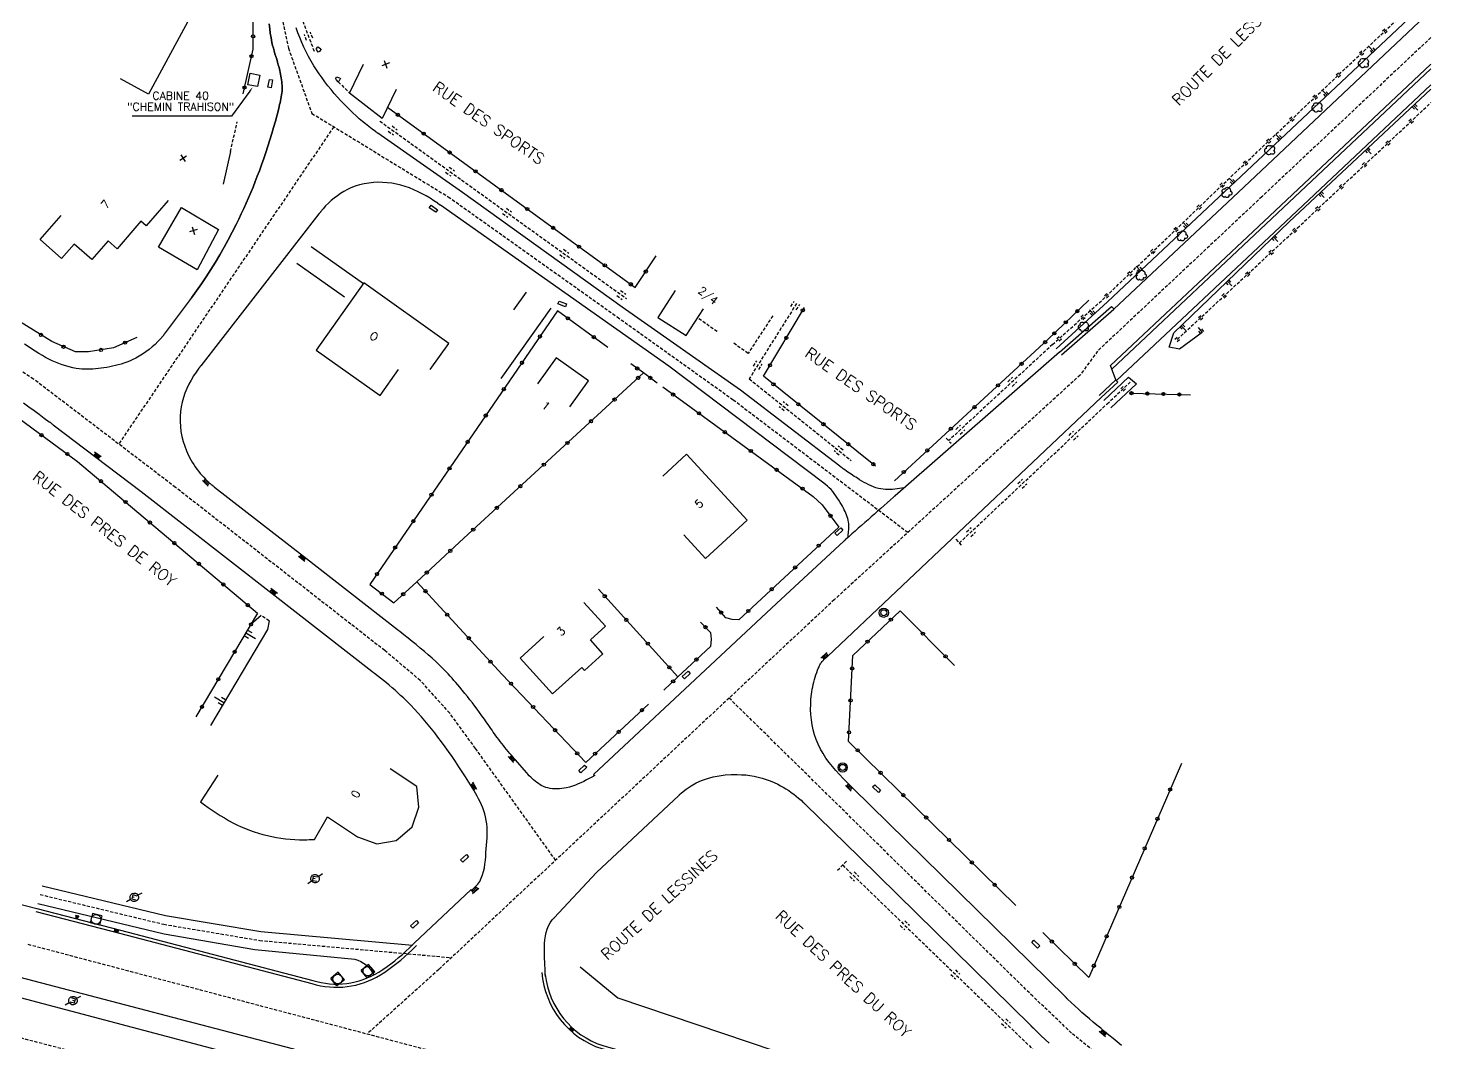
# Model space of a CAD drawing. Header units: millimetres. Extents: x 107999 to 109001, y 146999 to 148001.
# Drawn here: x 108780.8 to 109000, y 147631.8 to 147790.4 of the extents above; entities that cross this region are included whole.
import ezdxf
from ezdxf.enums import TextEntityAlignment as Align

# ---------------------------------------------------------------- set-up
doc = ezdxf.new("R2010")
doc.units = ezdxf.units.MM
doc.linetypes.add('DASHED', pattern=[0.75, 0.5, -0.25])
doc.layers.get('0').update_dxf_attribs({"linetype": 'CONTINUOUS'})
for name, color, linetype in [('W0001', 6, 'DASHED'), ('W0008', 7, 'CONTINUOUS'), ('W0100', 7, 'CONTINUOUS'), ('W0112', 1, 'DASHED'), ('W0211', 2, 'CONTINUOUS'), ('W0220', 5, 'DASHED'), ('W0300', 7, 'CONTINUOUS'), ('W0302', 3, 'CONTINUOUS'), ('W0322', 7, 'CONTINUOUS'), ('W0334', 7, 'CONTINUOUS'), ('W0400', 7, 'CONTINUOUS'), ('W0402', 7, 'CONTINUOUS'), ('W0420', 7, 'CONTINUOUS'), ('W0471', 7, 'CONTINUOUS'), ('W0851', 7, 'CONTINUOUS'), ('W0984', 7, 'CONTINUOUS'), ('W0989', 7, 'CONTINUOUS'), ('W0991', 7, 'CONTINUOUS')]:
    doc.layers.add(name, color=color, linetype=linetype)
doc.styles.get("Standard").update_dxf_attribs({"font": 'romans.shx', "width": 0.85})

# ---------------------------------------------------------------- blocks, each defined once
blk = doc.blocks.new('T471')
for p, q in [((-0.333334, 0.333334), (-0.333334, -0.333334)), ((-0.333334, 0.333334), (0.333334, 0.333334)), ((-0.333334, 0), (0, 0)), ((0.500001, 0.500001), (1.000002, 1.000002)), ((-0.500001, -0.500001), (-1.000002, -1.000002)), ((-0.333334, -0.333334), (0.333334, -0.333334))]:
    blk.add_line(p, q)
blk.add_ellipse((0, 0), major_axis=(0.471405, 0.471405), ratio=1, start_param=5.4977871438, end_param=11.780972451)
blk = doc.blocks.new('T400')
for p, q in [((-0.15, 0.3), (0.15, 0.3)), ((-0.15, -0.25), (-0.15, 0.3)), ((-0.15, 0.15), (0.15, 0.15)), ((-0.15, 0), (0.15, 0)), ((0.15, 0.3), (0.15, -0.25)), ((-0.15, -0.15), (0.15, -0.15)), ((-0.15, -0.25), (-0.15, -0.3)), ((-0.15, -0.3), (0.15, -0.3)), ((0.15, -0.3), (0.15, -0.25))]:
    blk.add_line(p, q)
blk = doc.blocks.new('T420')
for p, q in [((0.75, 0.75), (-0.75, 0.75)), ((-0.75, 0.75), (-0.75, -0.75)), ((0.75, 0.75), (0.75, -0.75)), ((0.75, -0.75), (-0.75, -0.75))]:
    blk.add_line(p, q)
blk.add_ellipse((0, 0), major_axis=(-0.53, 0.53), ratio=1, start_param=3.926991, end_param=10.210176)
blk = doc.blocks.new('T300')
for p, q in [((-0.8, 0.51), (-0.86, 0.34)), ((-0.86, 0.34), (-0.86, 0.17)), ((-0.86, 0.17), (-0.74, 0.06)), ((-0.69, 0.63), (-0.8, 0.51)), ((-0.8, -0.06), (-0.74, 0.06)), ((-0.74, 0.06), (-0.69, 0.11)), ((-0.57, 0.69), (-0.69, 0.63)), ((-0.46, 0.69), (-0.57, 0.69)), ((-0.29, 0.63), (-0.46, 0.69)), ((-0.29, 0.63), (-0.17, 0.74)), ((-0.23, 0.57), (-0.29, 0.63)), ((-0.17, 0.74), (-0.06, 0.8)), ((-0.06, 0.8), (0.06, 0.8)), ((0.06, 0.8), (0.23, 0.74)), ((0.23, 0.74), (0.34, 0.63)), ((0.34, 0.63), (0.4, 0.51)), ((0.46, 0.46), (0.34, 0.46)), ((0.4, 0.51), (0.4, 0.46)), ((0.57, 0.4), (0.46, 0.46)), ((0.57, 0.4), (0.69, 0.29)), ((0.69, 0.29), (0.74, 0.17)), ((0.74, 0.06), (0.69, -0.17)), ((0.74, 0.17), (0.74, 0.06)), ((-0.8, -0.17), (-0.8, -0.06)), ((-0.8, -0.23), (-0.8, -0.17)), ((-0.74, -0.34), (-0.8, -0.23)), ((-0.69, -0.4), (-0.74, -0.34)), ((-0.51, -0.46), (-0.69, -0.4)), ((-0.4, -0.46), (-0.51, -0.46)), ((-0.4, -0.46), (-0.34, -0.46)), ((-0.34, -0.46), (-0.34, -0.4)), ((-0.34, -0.51), (-0.34, -0.46)), ((-0.29, -0.63), (-0.34, -0.51)), ((-0.17, -0.74), (-0.29, -0.63)), ((-0.06, -0.8), (-0.17, -0.74)), ((0.06, -0.8), (-0.06, -0.8)), ((0.17, -0.74), (0.06, -0.8)), ((0.23, -0.69), (0.17, -0.74)), ((0.29, -0.46), (0.23, -0.46)), ((0.29, -0.63), (0.23, -0.69)), ((0.46, -0.4), (0.29, -0.46)), ((0.34, -0.51), (0.29, -0.63)), ((0.34, -0.51), (0.34, -0.46)), ((0.57, -0.34), (0.46, -0.4)), ((0.63, -0.29), (0.57, -0.34)), ((0.69, -0.17), (0.63, -0.29))]:
    blk.add_line(p, q)
blk = doc.blocks.new('t211o')
at = {"color": 0, "linetype": 'Continuous'}
for p, q in [((-0.29, 0.5), (-0.29, 0)), ((0, 1), (0, 0)), ((0.29, 0.5), (0.29, 0))]:
    blk.add_line(p, q, dxfattribs=at)
blk = doc.blocks.new('t220o')
at = {"color": 0, "linetype": 'Continuous'}
for p, q in [((-0.25, 0.25), (0.25, 0.25)), ((-0.25, -0.25), (0.25, -0.25))]:
    blk.add_line(p, q, dxfattribs=at)
blk = doc.blocks.new('t322o')
at = {"color": 0, "linetype": 'Continuous'}
for radius in [0.25, 0.15]:
    blk.add_circle((0, 0), radius, dxfattribs=at)
blk = doc.blocks.new('T851')
for p, q in [((-0.25, -0.15), (0, 0.32)), ((0, 0.32), (0.25, -0.15)), ((-0.25, -0.15), (0.25, -0.15))]:
    blk.add_line(p, q)
for major_axis in [(-0.106, 0.106), (-0.0354, 0.0354), (-0.0236, 0.0236)]:
    blk.add_ellipse((0, 0), major_axis=major_axis, ratio=1, start_param=3.926991, end_param=10.210176)

msp = doc.modelspace()

# ---------------------------------------------------------------- linework, layer by layer
at = {"layer": 'W0001'}
for p, q in [((108980, 147594.58), (108780.81, 147647.19)), ((108844.98, 147643.3), (108833.77, 147633.2)), ((109000, 147575.03), (108777.44, 147633.17))]:
    msp.add_line(p, q, dxfattribs=at)
for points in [[(108820.03, 147800.33), (108820.03, 147797.2), (108820.13, 147793.53), (108821.48, 147787.25), (108825.16, 147777.03), (108846.46, 147764.03), (108872.86, 147745.25), (108890.98, 147732.31), (108918.29, 147711.58)], [(109000, 147788.89), (108973.58, 147764.03), (108947.92, 147739.91), (108945.19, 147736.17)], [(108828.56, 147774.94), (108794.97, 147725.39)], [(108863.24, 147660.36), (108850.72, 147677.83), (108846.7, 147683.34), (108842.09, 147688.45), (108836.54, 147693.12), (108803.84, 147718.62), (108781.68, 147735.52), (108775.59, 147739.48), (108769.13, 147743.2), (108761.72, 147746.66), (108754.87, 147749.02), (108745.8, 147750.92), (108738.72, 147751.59), (108730.75, 147751.48), (108725.02, 147750.95), (108717.42, 147749.83), (108711.81, 147748.72), (108704.23, 147746.95), (108629.78, 147724.98)], [(108945.19, 147736.17), (108906.77, 147701.06), (108844.98, 147643.3)], [(109000, 147606.89), (108994.46, 147608.02), (108988.33, 147609.44), (108978.47, 147612.47), (108969.82, 147616.06), (108961.33, 147620.5), (108955.05, 147624.5), (108950.73, 147627.69), (108943.86, 147633.36), (108937.8, 147639.11), (108890.35, 147685.7)], [(108782.69, 147655.01), (108802.02, 147650.36), (108817.01, 147647.83), (108846.97, 147645.15)]]:
    msp.add_lwpolyline(points, dxfattribs=at)
at = {"layer": 'W0008', "flags": 128}
msp.add_lwpolyline([(108032.69, 147850.34), (108032.59, 147849.45), (108145.74, 147819.65), (108161.37, 147815.45), (108161.34, 147815.04), (108210.66, 147801.8), (108210.76, 147802.23), (108275.5, 147785.4), (108275.35, 147784.92), (108304.14, 147777.2), (108364.08, 147761.16), (108401.15, 147751.3), (108443.39, 147740.23), (108497.47, 147726.06), (108547.93, 147712.76), (108594.42, 147700.62), (108647.34, 147686.75), (108702.45, 147672.86), (108727.4, 147666.41), (108750.61, 147660.49), (108750.74, 147660.98), (108764.54, 147657.35), (108782.16, 147652.82)], dxfattribs=at)
at = {"layer": 'W0008'}
for points in [[(108942.27, 147739.32), (108950.43, 147746.48), (108970.76, 147765.52), (109000, 147793.09)], [(108818.49, 147791.03), (108818.56, 147790.28), (108818.66, 147789.56), (108818.77, 147788.83), (108818.92, 147788.11), (108818.92, 147788.11), (108819.02, 147787.67), (108819.14, 147787.23), (108819.27, 147786.8), (108819.39, 147786.36), (108819.52, 147785.92), (108819.66, 147785.5), (108819.79, 147785.06), (108819.91, 147784.62), (108820.03, 147784.19), (108820.15, 147783.73), (108820.21, 147783.45), (108820.27, 147783.16), (108820.33, 147782.88), (108820.38, 147782.58), (108820.42, 147782.28), (108820.46, 147782), (108820.48, 147781.7), (108820.5, 147781.41), (108820.51, 147781.12), (108820.51, 147780.83), (108820.51, 147780.83), (108820.49, 147780.53), (108820.46, 147780.22), (108820.42, 147779.92), (108820.38, 147779.62), (108820.33, 147779.31), (108820.27, 147779.02), (108820.2, 147778.72), (108820.12, 147778.42), (108820.05, 147778.12), (108819.98, 147777.83), (108819.98, 147777.83), (108819.72, 147776.83), (108819.45, 147775.84), (108819.17, 147774.86), (108818.89, 147773.88), (108818.59, 147772.91), (108818.28, 147771.92), (108817.97, 147770.95), (108817.64, 147770), (108817.3, 147769.03), (108816.95, 147768.08), (108816.63, 147767.22), (108816.3, 147766.38), (108815.96, 147765.53), (108815.61, 147764.69), (108815.25, 147763.84), (108814.88, 147763), (108814.51, 147762.17), (108814.12, 147761.34), (108813.73, 147760.52), (108813.33, 147759.69), (108812.72, 147758.5), (108812.09, 147757.3), (108811.45, 147756.12), (108810.78, 147754.95), (108810.09, 147753.8), (108809.39, 147752.64), (108808.66, 147751.52), (108807.91, 147750.41), (108807.14, 147749.3), (108806.34, 147748.22), (108806.33, 147748.19), (108806.3, 147748.17), (108806.29, 147748.14), (108806.27, 147748.11), (108806.25, 147748.09), (108806.23, 147748.06), (108806.21, 147748.05), (108806.2, 147748.02), (108806.18, 147747.98), (108806.16, 147747.97), (108806.18, 147747.98), (108806.2, 147748.02), (108806.21, 147748.05), (108806.23, 147748.06), (108806.25, 147748.09), (108806.27, 147748.11), (108806.29, 147748.14), (108806.3, 147748.17), (108806.33, 147748.19), (108806.34, 147748.22), (108807.14, 147749.3), (108807.91, 147750.41), (108808.66, 147751.52), (108809.39, 147752.64), (108810.09, 147753.8), (108810.78, 147754.95), (108811.45, 147756.12), (108812.09, 147757.3), (108812.72, 147758.5), (108813.33, 147759.69), (108813.73, 147760.52), (108814.12, 147761.34), (108814.51, 147762.17), (108814.88, 147763), (108815.25, 147763.84), (108815.61, 147764.69), (108815.96, 147765.53), (108816.3, 147766.38), (108816.63, 147767.22), (108816.95, 147768.08), (108817.3, 147769.03), (108817.64, 147770), (108817.97, 147770.95), (108818.28, 147771.92), (108818.59, 147772.91), (108818.89, 147773.88), (108819.17, 147774.86), (108819.45, 147775.84), (108819.72, 147776.83), (108819.98, 147777.83), (108819.98, 147777.83), (108820.05, 147778.12), (108820.12, 147778.42), (108820.2, 147778.72), (108820.27, 147779.02), (108820.33, 147779.31), (108820.38, 147779.62), (108820.42, 147779.92), (108820.46, 147780.22), (108820.49, 147780.53), (108820.51, 147780.83), (108820.51, 147780.83), (108820.51, 147781.12), (108820.5, 147781.41), (108820.48, 147781.7), (108820.46, 147782), (108820.42, 147782.28), (108820.38, 147782.58), (108820.33, 147782.88), (108820.27, 147783.16), (108820.21, 147783.45), (108820.15, 147783.73), (108820.03, 147784.19), (108819.91, 147784.62), (108819.79, 147785.06), (108819.66, 147785.5), (108819.52, 147785.92), (108819.39, 147786.36), (108819.27, 147786.8), (108819.14, 147787.23), (108819.02, 147787.67), (108818.92, 147788.11), (108818.92, 147788.11), (108818.77, 147788.83), (108818.66, 147789.56), (108818.56, 147790.28), (108818.49, 147791.03)], [(108917.7, 147718.55), (108917.7, 147718.55), (108917.33, 147718.48), (108916.95, 147718.44), (108916.59, 147718.39), (108916.22, 147718.34), (108915.85, 147718.31), (108915.48, 147718.3), (108915.12, 147718.28), (108914.77, 147718.3), (108914.41, 147718.33), (108914.05, 147718.38), (108914.05, 147718.38), (108913.66, 147718.45), (108913.28, 147718.56), (108912.91, 147718.69), (108912.54, 147718.84), (108912.16, 147719.02), (108911.8, 147719.2), (108911.45, 147719.39), (108911.09, 147719.59), (108910.74, 147719.81), (108910.39, 147720.03), (108910.14, 147720.19), (108909.88, 147720.34), (108909.64, 147720.52), (108909.39, 147720.67), (108909.14, 147720.84), (108908.9, 147721), (108908.66, 147721.17), (108908.42, 147721.34), (108908.18, 147721.52), (108907.95, 147721.7), (108907.91, 147721.72), (108907.88, 147721.73), (108907.86, 147721.77), (108907.83, 147721.78), (108907.8, 147721.81), (108907.77, 147721.83), (108907.74, 147721.84), (108907.71, 147721.88), (108907.69, 147721.89), (108907.66, 147721.92), (108892.14, 147733.78), (108873.62, 147746.75), (108848.67, 147764.66), (108835.48, 147773.94), (108835.45, 147773.95), (108835.41, 147773.98), (108835.36, 147774.02), (108835.32, 147774.05), (108835.28, 147774.08), (108835.24, 147774.09), (108835.2, 147774.12), (108835.16, 147774.16), (108835.12, 147774.19), (108835.08, 147774.22), (108834.55, 147774.59), (108834.05, 147774.98), (108833.54, 147775.39), (108833.04, 147775.8), (108832.55, 147776.22), (108832.07, 147776.66), (108831.59, 147777.09), (108831.12, 147777.55), (108830.66, 147778), (108830.22, 147778.47), (108829.69, 147779.03), (108829.16, 147779.59), (108828.66, 147780.17), (108828.16, 147780.77), (108827.67, 147781.36), (108827.2, 147781.97), (108826.74, 147782.58), (108826.3, 147783.22), (108825.88, 147783.86), (108825.45, 147784.5), (108825.04, 147785.2), (108824.63, 147785.92), (108824.26, 147786.64), (108823.9, 147787.38), (108823.56, 147788.12), (108823.26, 147788.89), (108822.97, 147789.64), (108822.72, 147790.42)], [(108948.17, 147732.98), (108950.75, 147735.42), (108949.92, 147737.64), (108975.65, 147761.83), (109000, 147784.75)], [(108908.9, 147710.77), (108908.93, 147711), (108908.97, 147711.25), (108909, 147711.5), (108909.02, 147711.75), (108909.05, 147711.98), (108909.06, 147712.23), (108909.07, 147712.47), (108909.06, 147712.72), (108909.05, 147712.95), (108909.02, 147713.19), (108908.97, 147713.47), (108908.91, 147713.75), (108908.81, 147714.03), (108908.71, 147714.31), (108908.6, 147714.59), (108908.48, 147714.86), (108908.34, 147715.12), (108908.2, 147715.39), (108908.05, 147715.66), (108907.9, 147715.92), (108907.69, 147716.28), (108907.47, 147716.62), (108907.25, 147716.97), (108907.02, 147717.31), (108906.78, 147717.64), (108906.53, 147717.95), (108906.27, 147718.27), (108906, 147718.55), (108905.71, 147718.83), (108905.4, 147719.08), (108905.4, 147719.08), (108905.38, 147719.11), (108905.35, 147719.12), (108905.32, 147719.14), (108905.3, 147719.16), (108905.27, 147719.19), (108905.24, 147719.2), (108905.22, 147719.22), (108905.19, 147719.25), (108905.16, 147719.27), (108905.14, 147719.28), (108880.95, 147737.53), (108845.23, 147762.7), (108845.19, 147762.73), (108845.14, 147762.75), (108845.1, 147762.78), (108845.06, 147762.81), (108845.02, 147762.84), (108844.98, 147762.88), (108844.94, 147762.91), (108844.89, 147762.94), (108844.85, 147762.97), (108844.81, 147763), (108844.22, 147763.39), (108843.62, 147763.78), (108843, 147764.14), (108842.38, 147764.5), (108841.74, 147764.81), (108841.09, 147765.12), (108840.43, 147765.39), (108839.75, 147765.62), (108839.07, 147765.83), (108838.37, 147766), (108838.37, 147766), (108837.66, 147766.12), (108836.94, 147766.22), (108836.21, 147766.27), (108835.48, 147766.28), (108834.76, 147766.23), (108834.04, 147766.16), (108833.32, 147766.03), (108832.62, 147765.86), (108831.93, 147765.66), (108831.25, 147765.39), (108830.7, 147765.14), (108830.16, 147764.84), (108829.64, 147764.53), (108829.14, 147764.19), (108828.65, 147763.81), (108828.18, 147763.42), (108827.73, 147763.02), (108827.3, 147762.58), (108826.9, 147762.12), (108826.51, 147761.66), (108826.51, 147761.66), (108826.48, 147761.62), (108826.46, 147761.59), (108826.43, 147761.56), (108826.41, 147761.53), (108826.38, 147761.5), (108826.35, 147761.47), (108826.33, 147761.44), (108826.3, 147761.39), (108826.28, 147761.36), (108826.25, 147761.33), (108807.78, 147737.59), (108807.75, 147737.56), (108807.72, 147737.53), (108807.7, 147737.48), (108807.66, 147737.45), (108807.63, 147737.42), (108807.61, 147737.39), (108807.58, 147737.34), (108807.55, 147737.31), (108807.52, 147737.28), (108807.49, 147737.23), (108807.06, 147736.64), (108806.66, 147736.02), (108806.27, 147735.38), (108805.92, 147734.72), (108805.61, 147734.05), (108805.33, 147733.36), (108805.09, 147732.66), (108804.89, 147731.94), (108804.73, 147731.2), (108804.63, 147730.47), (108804.57, 147729.69), (108804.56, 147728.91), (108804.61, 147728.12), (108804.7, 147727.34), (108804.85, 147726.56), (108805.04, 147725.8), (108805.28, 147725.05), (108805.56, 147724.31), (108805.88, 147723.59), (108806.25, 147722.91), (108806.47, 147722.53), (108806.7, 147722.17), (108806.93, 147721.83), (108807.18, 147721.48), (108807.44, 147721.14), (108807.7, 147720.81), (108807.98, 147720.5), (108808.27, 147720.19), (108808.55, 147719.88), (108808.86, 147719.58), (108808.86, 147719.58), (108808.92, 147719.53), (108808.98, 147719.47), (108809.05, 147719.41), (108809.11, 147719.34), (108809.17, 147719.28), (108809.24, 147719.23), (108809.3, 147719.17), (108809.37, 147719.11), (108809.44, 147719.06), (108809.5, 147719), (108809.5, 147719), (108809.55, 147718.97), (108809.59, 147718.94), (108809.63, 147718.91), (108809.67, 147718.88), (108809.71, 147718.84), (108809.76, 147718.81), (108809.8, 147718.77), (108809.84, 147718.73), (108809.88, 147718.7), (108809.93, 147718.67), (108823.87, 147707.86), (108838.52, 147696.41)], [(108825.06, 147756.23), (108833.2, 147750.45)], [(108822.8, 147753.67), (108830.24, 147748.39)], [(108858.62, 147749.09), (108856.66, 147746.34)], [(108806.16, 147747.97), (108802.23, 147742.75), (108802.23, 147742.75), (108802.2, 147742.7), (108802.17, 147742.66), (108802.14, 147742.62), (108802.11, 147742.58), (108802.08, 147742.53), (108802.05, 147742.48), (108802.02, 147742.45), (108801.98, 147742.41), (108801.95, 147742.36), (108801.91, 147742.31), (108801.52, 147741.84), (108801.11, 147741.39), (108800.67, 147740.95), (108800.21, 147740.55), (108799.73, 147740.16), (108799.23, 147739.78), (108798.71, 147739.44), (108798.18, 147739.11), (108797.64, 147738.81), (108797.09, 147738.55), (108797.09, 147738.55), (108796.66, 147738.36), (108796.23, 147738.19), (108795.8, 147738.03), (108795.36, 147737.89), (108794.91, 147737.77), (108794.47, 147737.64), (108794.02, 147737.53), (108793.57, 147737.44), (108793.12, 147737.36), (108792.66, 147737.28), (108792.23, 147737.22), (108791.8, 147737.17), (108791.37, 147737.12), (108790.93, 147737.09), (108790.5, 147737.08), (108790.06, 147737.08), (108789.63, 147737.09), (108789.2, 147737.11), (108788.77, 147737.16), (108788.34, 147737.2), (108787.79, 147737.31), (108787.24, 147737.44), (108786.7, 147737.58), (108786.16, 147737.77), (108785.62, 147737.95), (108785.09, 147738.17), (108784.57, 147738.41), (108784.05, 147738.66), (108783.55, 147738.92), (108783.05, 147739.2), (108783.05, 147739.2), (108782.48, 147739.55), (108781.91, 147739.89), (108781.36, 147740.25), (108780.81, 147740.61), (108780.27, 147740.98)], [(108862.48, 147746.62), (108854.67, 147735.64)], [(108941.94, 147739.73), (108916.27, 147717.3), (108916.25, 147717.28), (108916.23, 147717.27), (108916.21, 147717.25), (108916.19, 147717.22), (108916.16, 147717.2), (108916.14, 147717.19), (108916.12, 147717.17), (108916.1, 147717.16), (108916.08, 147717.12), (108916.05, 147717.11), (108915.55, 147716.67), (108915.05, 147716.22), (108914.55, 147715.78), (108914.05, 147715.34), (108913.55, 147714.89), (108913.05, 147714.45), (108912.55, 147714), (108912.05, 147713.56), (108911.54, 147713.12), (108911.04, 147712.67), (108910.79, 147712.45), (108910.53, 147712.23), (108910.28, 147712.02), (108910.03, 147711.8), (108909.78, 147711.56), (108909.53, 147711.34), (108909.28, 147711.12), (108909.03, 147710.91), (108908.78, 147710.67), (108908.53, 147710.45), (108908.51, 147710.42), (108908.48, 147710.41), (108908.45, 147710.38), (108908.43, 147710.34), (108908.41, 147710.33), (108908.38, 147710.3), (108908.35, 147710.28), (108908.33, 147710.25), (108908.3, 147710.23), (108908.27, 147710.2), (108908.27, 147710.2), (108897.74, 147700.45), (108869.18, 147673.77), (108869.34, 147673.59), (108868.91, 147673.36), (108868.49, 147673.12), (108868.06, 147672.91), (108867.63, 147672.69), (108867.2, 147672.47), (108866.77, 147672.28), (108866.32, 147672.09), (108865.87, 147671.94), (108865.41, 147671.8), (108864.93, 147671.67), (108864.58, 147671.61), (108864.21, 147671.56), (108863.84, 147671.52), (108863.48, 147671.5), (108863.11, 147671.52), (108862.75, 147671.53), (108862.39, 147671.58), (108862.04, 147671.66), (108861.7, 147671.75), (108861.36, 147671.88), (108861.08, 147672), (108860.8, 147672.16), (108860.55, 147672.33), (108860.29, 147672.5), (108860.04, 147672.7), (108859.8, 147672.91), (108859.57, 147673.12), (108859.34, 147673.34), (108859.12, 147673.56), (108858.91, 147673.8), (108858.91, 147673.8), (108858.89, 147673.83), (108858.87, 147673.86), (108858.84, 147673.88), (108858.83, 147673.91), (108858.8, 147673.92), (108858.78, 147673.95), (108858.76, 147673.98), (108858.73, 147674), (108858.72, 147674.03), (108858.7, 147674.06), (108856.95, 147676.05), (108856.95, 147676.05), (108856.91, 147676.08), (108856.88, 147676.12), (108856.84, 147676.17), (108856.8, 147676.22), (108856.77, 147676.25), (108856.73, 147676.3), (108856.69, 147676.34), (108856.66, 147676.38), (108856.62, 147676.42), (108856.58, 147676.47), (108856.58, 147676.47), (108856.32, 147676.77), (108856.07, 147677.06), (108855.81, 147677.36), (108855.56, 147677.67), (108855.31, 147677.97), (108855.07, 147678.28), (108854.83, 147678.59), (108854.59, 147678.91), (108854.35, 147679.22), (108854.12, 147679.53), (108853.91, 147679.81), (108853.7, 147680.09), (108853.5, 147680.39), (108853.3, 147680.67), (108853.1, 147680.97), (108852.9, 147681.25), (108852.7, 147681.55), (108852.5, 147681.83), (108852.3, 147682.12), (108852.1, 147682.41), (108852.1, 147682.41), (108851.73, 147682.92), (108851.37, 147683.44), (108850.99, 147683.95), (108850.62, 147684.45), (108850.23, 147684.95), (108849.84, 147685.45), (108849.45, 147685.95), (108849.05, 147686.44), (108848.66, 147686.94), (108848.25, 147687.42), (108848.25, 147687.42), (108847.95, 147687.77), (108847.66, 147688.11), (108847.35, 147688.45), (108847.05, 147688.8), (108846.74, 147689.12), (108846.43, 147689.47), (108846.12, 147689.8), (108845.8, 147690.12), (108845.48, 147690.45), (108845.16, 147690.77), (108844.57, 147691.34), (108843.97, 147691.91), (108843.35, 147692.45), (108842.73, 147692.98), (108842.1, 147693.52), (108841.47, 147694.05), (108840.83, 147694.56), (108840.19, 147695.08), (108839.54, 147695.59), (108838.89, 147696.11), (108838.85, 147696.14), (108838.81, 147696.17), (108838.78, 147696.19), (108838.74, 147696.22), (108838.7, 147696.25), (108838.66, 147696.28), (108838.62, 147696.31), (108838.59, 147696.34), (108838.55, 147696.38), (108838.52, 147696.41)], [(108780.12, 147731.8), (108780.94, 147731.22), (108781.74, 147730.64), (108782.54, 147730.05), (108783.34, 147729.45), (108784.13, 147728.86), (108784.2, 147728.81), (108784.25, 147728.78), (108784.31, 147728.73), (108784.37, 147728.69), (108784.43, 147728.64), (108784.49, 147728.59), (108784.55, 147728.55), (108784.61, 147728.5), (108784.66, 147728.45), (108784.73, 147728.41), (108791.41, 147723.36), (108798.49, 147717.97), (108818.95, 147702.05), (108834.52, 147689.88)], [(108951.67, 147631.42), (108951, 147631.97), (108950.33, 147632.52), (108949.66, 147633.06), (108948.98, 147633.61), (108948.98, 147633.61), (108948.4, 147634.11), (108947.81, 147634.59), (108947.23, 147635.09), (108946.64, 147635.58), (108946.06, 147636.08), (108945.48, 147636.59), (108944.91, 147637.09), (108944.35, 147637.61), (108943.8, 147638.14), (108943.24, 147638.67), (108943.21, 147638.7), (108943.17, 147638.73), (108943.13, 147638.77), (108943.1, 147638.81), (108943.06, 147638.84), (108943.03, 147638.88), (108942.99, 147638.91), (108942.96, 147638.95), (108942.92, 147638.98), (108942.89, 147639.02), (108909.65, 147671.64), (108909.61, 147671.67), (108909.58, 147671.7), (108909.55, 147671.73), (108909.52, 147671.78), (108909.48, 147671.81), (108909.45, 147671.84), (108909.42, 147671.88), (108909.38, 147671.91), (108909.35, 147671.94), (108909.32, 147671.97), (108909.32, 147671.97), (108908.73, 147672.55), (108908.15, 147673.14), (108907.58, 147673.75), (108907.02, 147674.38), (108906.48, 147675), (108905.96, 147675.66), (108905.48, 147676.33), (108905.03, 147677.02), (108904.62, 147677.73), (108904.26, 147678.48), (108903.95, 147679.22), (108903.7, 147679.97), (108903.49, 147680.73), (108903.32, 147681.52), (108903.2, 147682.31), (108903.12, 147683.11), (108903.08, 147683.92), (108903.09, 147684.72), (108903.13, 147685.52), (108903.22, 147686.31), (108903.27, 147686.69), (108903.34, 147687.08), (108903.42, 147687.45), (108903.5, 147687.83), (108903.59, 147688.2), (108903.7, 147688.58), (108903.8, 147688.94), (108903.92, 147689.31), (108904.05, 147689.69), (108904.17, 147690.06), (108904.23, 147690.2), (108904.28, 147690.34), (108904.34, 147690.48), (108904.4, 147690.62), (108904.46, 147690.77), (108904.53, 147690.89), (108904.6, 147691.03), (108904.68, 147691.16), (108904.77, 147691.28), (108904.85, 147691.39), (108904.91, 147691.45), (108904.97, 147691.52), (108905.03, 147691.58), (108905.09, 147691.64), (108905.16, 147691.7), (108905.22, 147691.77), (108905.29, 147691.83), (108905.35, 147691.88), (108905.42, 147691.94), (108905.48, 147692), (108905.52, 147692.02), (108905.54, 147692.05), (108905.57, 147692.08), (108905.6, 147692.11), (108905.62, 147692.12), (108905.66, 147692.16), (108905.69, 147692.19), (108905.71, 147692.22), (108905.74, 147692.23), (108905.77, 147692.27), (108948.48, 147732.64)], [(108841.13, 147647.42), (108850.06, 147655.8), (108850.14, 147655.7), (108850.14, 147655.7), (108850.63, 147656.16), (108850.64, 147656.16), (108850.65, 147656.16), (108850.66, 147656.17), (108850.66, 147656.17), (108850.66, 147656.17), (108850.67, 147656.19), (108850.67, 147656.19), (108850.68, 147656.19), (108850.69, 147656.2), (108850.69, 147656.2), (108851.07, 147656.61), (108851.38, 147657.05), (108851.62, 147657.55), (108851.83, 147658.06), (108851.98, 147658.61), (108852.1, 147659.17), (108852.19, 147659.77), (108852.26, 147660.36), (108852.31, 147660.95), (108852.36, 147661.56), (108852.36, 147661.56), (108852.41, 147662.14), (108852.45, 147662.72), (108852.49, 147663.3), (108852.52, 147663.86), (108852.54, 147664.42), (108852.54, 147664.97), (108852.52, 147665.52), (108852.48, 147666.06), (108852.4, 147666.59), (108852.3, 147667.12), (108852.17, 147667.61), (108852.02, 147668.08), (108851.84, 147668.55), (108851.65, 147669.02), (108851.44, 147669.48), (108851.2, 147669.94), (108850.96, 147670.39), (108850.71, 147670.84), (108850.45, 147671.3), (108850.18, 147671.75), (108849.68, 147672.56), (108849.17, 147673.39), (108848.66, 147674.19), (108848.13, 147674.98), (108847.61, 147675.78), (108847.07, 147676.55), (108846.52, 147677.33), (108845.97, 147678.09), (108845.41, 147678.86), (108844.84, 147679.61), (108844.34, 147680.25), (108843.84, 147680.89), (108843.32, 147681.52), (108842.8, 147682.16), (108842.27, 147682.77), (108841.73, 147683.38), (108841.17, 147683.98), (108840.61, 147684.58), (108840.04, 147685.16), (108839.45, 147685.72), (108839.45, 147685.72), (108839.02, 147686.12), (108838.59, 147686.53), (108838.15, 147686.92), (108837.7, 147687.31), (108837.25, 147687.69), (108836.79, 147688.06), (108836.34, 147688.44), (108835.88, 147688.81), (108835.41, 147689.17), (108834.95, 147689.55), (108834.95, 147689.55), (108834.91, 147689.58), (108834.86, 147689.61), (108834.82, 147689.64), (108834.77, 147689.67), (108834.73, 147689.7), (108834.7, 147689.73), (108834.65, 147689.77), (108834.61, 147689.8), (108834.56, 147689.83), (108834.52, 147689.88)], [(108861.65, 147642.2), (108861.62, 147642.53), (108861.61, 147642.88), (108861.59, 147643.2), (108861.58, 147643.55), (108861.56, 147643.88), (108861.55, 147644.22), (108861.53, 147644.56), (108861.52, 147644.92), (108861.51, 147645.27), (108861.5, 147645.62), (108861.49, 147646.2), (108861.5, 147646.8), (108861.52, 147647.38), (108861.57, 147647.95), (108861.64, 147648.53), (108861.76, 147649.09), (108861.91, 147649.62), (108862.12, 147650.12), (108862.39, 147650.61), (108862.72, 147651.05), (108862.72, 147651.05), (108862.74, 147651.08), (108862.77, 147651.11), (108862.8, 147651.16), (108862.84, 147651.19), (108862.87, 147651.22), (108862.9, 147651.25), (108862.93, 147651.28), (108862.96, 147651.31), (108862.99, 147651.34), (108863.02, 147651.38), (108869.61, 147658.45), (108882.48, 147670.5), (108882.53, 147670.55), (108882.57, 147670.58), (108882.61, 147670.62), (108882.66, 147670.67), (108882.7, 147670.7), (108882.74, 147670.75), (108882.78, 147670.78), (108882.83, 147670.83), (108882.88, 147670.86), (108882.91, 147670.91), (108883.62, 147671.48), (108884.39, 147671.98), (108885.2, 147672.44), (108886.05, 147672.81), (108886.95, 147673.12), (108887.85, 147673.38), (108888.78, 147673.56), (108889.73, 147673.69), (108890.67, 147673.75), (108891.62, 147673.77), (108892.28, 147673.73), (108892.95, 147673.69), (108893.6, 147673.59), (108894.25, 147673.48), (108894.89, 147673.34), (108895.52, 147673.17), (108896.15, 147672.98), (108896.76, 147672.75), (108897.36, 147672.5), (108897.95, 147672.23), (108897.95, 147672.23), (108898.38, 147672), (108898.81, 147671.77), (108899.23, 147671.52), (108899.65, 147671.25), (108900.05, 147670.97), (108900.45, 147670.67), (108900.83, 147670.38), (108901.21, 147670.06), (108901.58, 147669.73), (108901.94, 147669.41), (108901.94, 147669.41), (108901.97, 147669.38), (108902, 147669.34), (108902.03, 147669.31), (108902.07, 147669.28), (108902.1, 147669.25), (108902.13, 147669.22), (108902.16, 147669.19), (108902.2, 147669.14), (108902.23, 147669.11), (108902.27, 147669.08), (108910.64, 147660.92), (108937.47, 147634.53), (108937.51, 147634.5), (108937.55, 147634.45), (108937.58, 147634.42), (108937.62, 147634.39), (108937.66, 147634.34), (108937.7, 147634.31), (108937.73, 147634.27), (108937.77, 147634.23), (108937.8, 147634.2), (108937.84, 147634.16), (108938.47, 147633.56), (108939.09, 147632.95), (108939.73, 147632.38), (108940.36, 147631.78)], [(108783.02, 147656.38), (108802.3, 147651.74), (108817.19, 147649.24), (108840.87, 147647.12)], [(109000, 147584.45), (108978.79, 147590.07), (108917.99, 147605.86), (108901.46, 147608.77), (108900.89, 147608.52), (108888.28, 147611.31), (108854.21, 147620.36), (108851.49, 147622.89), (108822.13, 147630.89), (108779.57, 147642.05)], [(109000, 147580.44), (108979.55, 147585.8), (108910.89, 147604.27), (108888.41, 147610.16), (108853.38, 147619.34), (108820.74, 147627.99), (108778.86, 147639.08)]]:
    msp.add_lwpolyline(points, dxfattribs=at)
for points in [[(108782.36, 147653.63), (108802.1, 147648.86), (108816.23, 147646.44), (108831.87, 147644.89, -0.234872), (108834.82, 147642.45)], [(108782.05, 147652.33), (108795.1, 147648.95), (108825.15, 147641.11, 0.218914), (108835.88, 147642.48, 0.055306), (108840.76, 147646.33), (108841.5, 147647.02)], [(108861.09, 147642.83, 0.301031), (108870.44, 147630.93), (108902.66, 147621.74), (108928.97, 147613.46), (108941.86, 147609.6)]]:
    msp.add_lwpolyline(points, format="xyb", dxfattribs=at)
at = {"layer": 'W0100'}
for points in [[(108808.2, 147806.44), (108812.59, 147804.06), (108799.63, 147780.06), (108795.23, 147782.44)], [(108838.3, 147780.77), (108836.14, 147776.27), (108831.05, 147780.23), (108833.2, 147784.75)], [(108815.53, 147783.33), (108817.01, 147783.03), (108816.65, 147781.25), (108815.17, 147781.53), (108815.53, 147783.33)], [(108812.44, 147771.08), (108812.44, 147771.08), (108811.31, 147766), (108811.31, 147766)], [(108802.7, 147763.44), (108802.7, 147763.44), (108799.28, 147759.48), (108798.45, 147760.19), (108794.75, 147755.91), (108793.34, 147757.14), (108790.75, 147754.2), (108788.02, 147756.61), (108786.06, 147754.39), (108782.69, 147757.36), (108786, 147761.11)], [(108804.81, 147762.34), (108810.55, 147758.89), (108807.21, 147752.61), (108801.19, 147756.12), (108804.81, 147762.34)], [(108843.65, 147737.05), (108846.54, 147741.12), (108833.27, 147750.56), (108825.81, 147740.06), (108835.81, 147732.95), (108838.7, 147737.03)], [(108881.94, 147749.36), (108879.23, 147745.16), (108883.62, 147742.33), (108886.33, 147746.53)], [(108865.44, 147731.2), (108868.35, 147735.27), (108863.33, 147738.88), (108860.41, 147734.81)], [(108880.01, 147720.39), (108883.69, 147723.78), (108893.15, 147713.47), (108886.65, 147707.5), (108883.27, 147711.19)], [(108861.42, 147695.3), (108857.72, 147691.94), (108862.77, 147686.38), (108867.33, 147690.5), (108867.76, 147690.03), (108870.62, 147692.62), (108868.67, 147694.78), (108871.02, 147696.91), (108867.66, 147700.61)]]:
    msp.add_lwpolyline(points, dxfattribs=at)
at = {"layer": 'W0100', "flags": 128}
msp.add_lwpolyline([(108810.47, 147673.68), (108807.75, 147669.48, 0.0343), (108812.79, 147666.22, 0.0621), (108818.2, 147664.21, 0.0615), (108823.93, 147663.56, 0.0093), (108825.58, 147663.62), (108827.58, 147667.14), (108832.29, 147664.01), (108835.29, 147662.94), (108838.34, 147663.45), (108839.32, 147664.27), (108840.83, 147665.59), (108841.89, 147668.66), (108841.56, 147671.9), (108837.4, 147674.67)], format="xyb", dxfattribs=at)
at = {"layer": 'W0112'}
for points in [[(108825.78, 147787.19), (108825.89, 147787.19), (108826.07, 147787.45), (108826.59, 147787.11), (108826.34, 147786.72), (108826.16, 147786.61), (108825.78, 147787.19)], [(108828.8, 147782.47), (108828.91, 147782.48), (108829.02, 147782.78), (108829.61, 147782.55), (108829.44, 147782.12), (108829.28, 147781.97), (108828.8, 147782.47)], [(108829.28, 147781.97), (108831.05, 147780.23)], [(108812.44, 147771.08), (108813.49, 147775.75)], [(108888.48, 147742.95), (108885.41, 147745.11)], [(108897.15, 147745.44), (108893.32, 147739.55), (108890.93, 147741.22)], [(108924.28, 147726.3), (108925.04, 147725.5)], [(108925.79, 147710.5), (108926.78, 147709.39)], [(108818.5, 147697.75), (108817.23, 147698.59)], [(108907.27, 147658.8), (108908.87, 147660.36)]]:
    msp.add_lwpolyline(points, dxfattribs=at)
at = {"layer": 'W0211'}
for points in [[(108941.45, 147740.26), (108949.44, 147747.58), (108969.44, 147766.4), (109000, 147795.16)], [(108964.23, 147742.79), (108960.71, 147740.2), (108959.08, 147740.51), (108959.85, 147742.76), (108977.83, 147760.12), (109000, 147780.82)], [(108948.89, 147732.2), (108952.74, 147735.82), (108954.01, 147734.8)], [(108949.99, 147731.04), (108954.01, 147734.8)], [(108818.5, 147697.75), (108818.22, 147696.41), (108809.31, 147681.44)], [(108817.23, 147698.59), (108815.65, 147697.22)], [(108814.59, 147695.45), (108815.24, 147695.06)], [(108814.85, 147695.88), (108816.33, 147695)], [(108815.11, 147696.31), (108815.75, 147695.92)], [(108811.42, 147684.98), (108809.95, 147685.86)], [(108811.68, 147685.42), (108811.04, 147685.8)], [(108811.17, 147684.56), (108810.52, 147684.94)]]:
    msp.add_lwpolyline(points, dxfattribs=at)
at = {"layer": 'W0220'}
for points in [[(108822.66, 147797.23), (108823.46, 147792.16), (108825.52, 147786.73)], [(108940.88, 147740.94), (108948.68, 147747.93), (108968.75, 147767.14), (109000, 147796.72)], [(108824.34, 147788.44), (108823.99, 147789.36)], [(108825.28, 147788.8), (108824.92, 147789.72)], [(108960.36, 147741.74), (108979.16, 147759.16), (109000, 147778.74)], [(108835.77, 147775.84), (108874.32, 147748.11)], [(108837.09, 147774.27), (108837.91, 147773.69)], [(108837.68, 147775.08), (108838.49, 147774.5)], [(108846.02, 147767.84), (108846.84, 147767.27)], [(108846.61, 147768.66), (108847.42, 147768.08)], [(108855.54, 147762.23), (108856.35, 147761.66)], [(108854.95, 147761.42), (108855.77, 147760.84)], [(108864.47, 147755.81), (108865.28, 147755.22)], [(108863.88, 147755), (108864.7, 147754.41)], [(108873.4, 147749.38), (108874.21, 147748.8)], [(108872.81, 147748.58), (108873.62, 147747.98)], [(108900.88, 147747.33), (108893.49, 147735.59), (108909.41, 147722.8)], [(108900, 147746.86), (108900.53, 147747.72)], [(108900.84, 147746.33), (108901.38, 147747.17)], [(108940.88, 147740.94), (108924.66, 147725.94)], [(108894.14, 147737.56), (108894.67, 147738.41)], [(108894.98, 147737.02), (108895.52, 147737.88)], [(108933.87, 147735.12), (108934.6, 147735.81)], [(108934.55, 147734.39), (108935.28, 147735.08)], [(108949.41, 147731.66), (108953, 147735.06)], [(108899.59, 147731.34), (108898.8, 147731.97)], [(108926.31, 147709.92), (108949.41, 147731.66)], [(108898.96, 147730.56), (108898.18, 147731.19)], [(108925.79, 147727.66), (108926.52, 147728.34)], [(108926.47, 147726.92), (108927.2, 147727.61)], [(108943.45, 147726.73), (108944.17, 147727.42)], [(108908.16, 147724.45), (108907.38, 147725.08)], [(108944.13, 147726), (108944.86, 147726.69)], [(108907.53, 147723.67), (108906.76, 147724.3)], [(108935.44, 147719.2), (108936.16, 147719.88)], [(108936.12, 147718.47), (108936.84, 147719.16)], [(108927.42, 147711.66), (108928.15, 147712.34)], [(108928.11, 147710.92), (108928.84, 147711.61)], [(108908.09, 147659.58), (108943.79, 147625.05)], [(108909.19, 147657.83), (108909.91, 147657.12)], [(108909.88, 147658.55), (108910.6, 147657.84)], [(108917.79, 147650.89), (108918.51, 147650.2)], [(108917.09, 147650.17), (108917.81, 147649.48)], [(108924.99, 147642.53), (108925.71, 147641.83)], [(108925.69, 147643.25), (108926.41, 147642.55)], [(108933.59, 147635.59), (108934.31, 147634.91)], [(108932.9, 147634.88), (108933.62, 147634.19)]]:
    msp.add_lwpolyline(points, dxfattribs=at)
at = {"layer": 'W0302'}
msp.add_lwpolyline([(108867.05, 147643.71), (108872.98, 147638.86), (108905.64, 147627.83), (108912.44, 147623.83)], dxfattribs=at)
at = {"layer": 'W0322'}
for points in [[(108814.41, 147780.08), (108815.96, 147787.08), (108815.98, 147800.86)], [(108836.97, 147778), (108875.69, 147749.84), (108878.96, 147754.81)], [(108797.81, 147742.05), (108794.14, 147740.42), (108790.27, 147739.77), (108788.21, 147739.78), (108784.52, 147741.39), (108777.69, 147745.64), (108768.88, 147750.41), (108761.51, 147753.5), (108757.71, 147754.77), (108753.59, 147755.77), (108757.32, 147764.66)], [(108940.16, 147741.72), (108946.55, 147747.89)], [(108725.39, 147733.25), (108732.1, 147743.33), (108735.77, 147745.27), (108740.12, 147745.19), (108744.5, 147744.7), (108749.02, 147743.94), (108753.42, 147742.94), (108757.84, 147741.48), (108762.16, 147739.77), (108766.42, 147737.66), (108770.42, 147735.53), (108774.2, 147733.16), (108788.56, 147722.66), (108816.67, 147698.94), (108807.05, 147682.78)], [(108871.41, 147740.48), (108863.54, 147746.2), (108834.21, 147703.45), (108837.96, 147700.56), (108841.55, 147703.88), (108854.9, 147689.38), (108867.95, 147675.66), (108877.73, 147684.73)], [(108913.24, 147721.94), (108895.7, 147735.97), (108902.12, 147746.72)], [(108940.16, 147741.72), (108916.16, 147719.66)], [(108841.55, 147703.88), (108848.9, 147710.67), (108876.98, 147736.52)], [(108879.09, 147734.92), (108876.98, 147736.52), (108876.98, 147736.52), (108875.01, 147737.91)], [(108879.98, 147734.3), (108903.48, 147717.2), (108904.9, 147715.88), (108907.48, 147712.42), (108891.87, 147697.94), (108890.83, 147697.97), (108889.84, 147698.23), (108888.38, 147699.88)], [(108953.2, 147733.33), (108962.42, 147733.09)], [(108882.34, 147689.02), (108869.95, 147702.69)], [(108935.13, 147653.28), (108909.01, 147678.94), (108909.66, 147692.33), (108917.08, 147699.33), (108925.56, 147690.8)], [(108885.88, 147697.58), (108887.45, 147695.94), (108887.56, 147694.88), (108887.45, 147693.78), (108882.34, 147689.02), (108882.34, 147689.02), (108880.12, 147686.95)], [(108961.01, 147675.47), (108946.55, 147642.05), (108939.34, 147649.06)]]:
    msp.add_lwpolyline(points, dxfattribs=at)
for centre, radius in [((108815.97, 147789.08), 0.247), ((108815.72, 147785.98), 0.25), ((108814.63, 147781.09), 0.25), ((108838.59, 147776.83), 0.25), ((108842.63, 147773.88), 0.25), ((108846.68, 147770.94), 0.247), ((108850.72, 147768), 0.25), ((108854.77, 147765.06), 0.25), ((108858.8, 147762.11), 0.25), ((108862.85, 147759.17), 0.25), ((108866.89, 147756.23), 0.25), ((108870.94, 147753.3), 0.25), ((108877.32, 147752.33), 0.25), ((108874.98, 147750.34), 0.264), ((108865.16, 147745.03), 0.25), ((108901.85, 147746.28), 0.25), ((108782.83, 147742.44), 0.25), ((108786.37, 147740.58), 0.264), ((108792.2, 147740.09), 0.25), ((108795.98, 147741.23), 0.25), ((108860.8, 147742.2), 0.25), ((108869.21, 147742.09), 0.25), ((108899.29, 147741.98), 0.25), ((108939.73, 147741.31), 0.25), ((108857.98, 147738.08), 0.25), ((108936.04, 147737.92), 0.25), ((108875.99, 147737.2), 0.25), ((108876.12, 147735.72), 0.25), ((108878.04, 147735.72), 0.25), ((108896.73, 147737.69), 0.25), ((108855.15, 147733.97), 0.25), ((108897.27, 147734.72), 0.25), ((108932.36, 147734.55), 0.25), ((108872.45, 147732.34), 0.25), ((108881.59, 147733.12), 0.25), ((108901.17, 147731.59), 0.25), ((108852.32, 147729.84), 0.25), ((108885.64, 147730.19), 0.25), ((108928.68, 147731.16), 0.25), ((108868.77, 147728.95), 0.25), ((108889.68, 147727.25), 0.25), ((108905.08, 147728.47), 0.264), ((108925, 147727.78), 0.25), ((108782.91, 147726.78), 0.25), ((108849.49, 147725.72), 0.25), ((108865.09, 147725.56), 0.25), ((108908.98, 147725.36), 0.25), ((108786.95, 147723.83), 0.25), ((108893.73, 147724.3), 0.25), ((108921.31, 147724.39), 0.25), ((108846.66, 147721.59), 0.25), ((108861.41, 147722.17), 0.25), ((108897.77, 147721.36), 0.25), ((108912.88, 147722.23), 0.25), ((108917.63, 147721.02), 0.25), ((108792.21, 147719.58), 0.25), ((108857.73, 147718.8), 0.25), ((108901.81, 147718.42), 0.25), ((108796.03, 147716.34), 0.25), ((108843.83, 147717.47), 0.25), ((108854.05, 147715.41), 0.25), ((108906.19, 147714.16), 0.25), ((108799.85, 147713.12), 0.25), ((108841, 147713.34), 0.25), ((108850.37, 147712.02), 0.25), ((108803.67, 147709.91), 0.25), ((108904.33, 147709.52), 0.25), ((108838.17, 147709.22), 0.25), ((108846.78, 147708.7), 0.264), ((108807.5, 147706.67), 0.25), ((108835.34, 147705.09), 0.25), ((108843.11, 147705.31), 0.25), ((108900.66, 147706.11), 0.25), ((108811.32, 147703.45), 0.25), ((108836.09, 147702.02), 0.25), ((108839.43, 147701.92), 0.25), ((108842.91, 147702.41), 0.25), ((108870.92, 147701.61), 0.25), ((108897, 147702.7), 0.25), ((108815.14, 147700.22), 0.264), ((108846.29, 147698.73), 0.25), ((108889.1, 147699.06), 0.25), ((108893.34, 147699.31), 0.25), ((108815.65, 147697.22), 0.25), ((108874.28, 147697.91), 0.25), ((108886.66, 147696.77), 0.25), ((108915.62, 147697.95), 0.25), ((108849.68, 147695.05), 0.25), ((108877.64, 147694.2), 0.25), ((108911.98, 147694.52), 0.25), ((108920.62, 147695.77), 0.25), ((108813.09, 147692.92), 0.25), ((108924.16, 147692.22), 0.25), ((108853.06, 147691.38), 0.25), ((108881, 147690.5), 0.25), ((108885.24, 147691.72), 0.25), ((108909.57, 147690.33), 0.247), ((108810.53, 147688.62), 0.25), ((108856.27, 147687.94), 0.25), ((108881.59, 147688.31), 0.25), ((108909.32, 147685.33), 0.25), ((108807.98, 147684.33), 0.25), ((108859.72, 147684.31), 0.25), ((108876.74, 147683.81), 0.25), ((108863.16, 147680.69), 0.25), ((108873.08, 147680.41), 0.25), ((108909.08, 147680.34), 0.25), ((108866.61, 147677.06), 0.25), ((108869.41, 147677.02), 0.25), ((108910.44, 147677.53), 0.25), ((108914.01, 147674.03), 0.25), ((108917.57, 147670.53), 0.25), ((108959.26, 147671.42), 0.25), ((108921.14, 147667.03), 0.25), ((108957.27, 147666.83), 0.25), ((108924.71, 147663.52), 0.247), ((108955.28, 147662.23), 0.25), ((108928.27, 147660.02), 0.25), ((108953.3, 147657.66), 0.25), ((108931.84, 147656.52), 0.25), ((108951.31, 147653.06), 0.25), ((108949.33, 147648.47), 0.25), ((108940.77, 147647.66), 0.25), ((108944.35, 147644.17), 0.25), ((108947.34, 147643.88), 0.264)]:
    msp.add_circle(centre, radius, dxfattribs=at)
at = {"layer": 'W0334'}
for points in [[(108950.12, 147737.1), (108976.01, 147761.45), (109000, 147784.02)], [(108950.85, 147735.29), (108977.25, 147760.12), (109000, 147781.53)], [(108941.94, 147739.73), (108950.1, 147746.85), (108950.11, 147746.86), (108950.45, 147746.5)], [(108948.48, 147732.64), (108951.08, 147735.05), (108950.74, 147735.41)]]:
    msp.add_lwpolyline(points, dxfattribs=at)
for points in [[(108782.16, 147652.82), (108795.23, 147649.43), (108825.29, 147641.59, 0.219167), (108835.62, 147642.9, 0.05539), (108840.41, 147646.7), (108841.13, 147647.42)], [(108861.62, 147642.53, 0.294197), (108870.59, 147631.41), (108902.81, 147622.22), (108929.12, 147613.94), (108929.13, 147613.93), (108928.99, 147613.45)]]:
    msp.add_lwpolyline(points, format="xyb", dxfattribs=at)
at = {"layer": 'W0402'}
for points in [[(108791.38, 147724.02), (108791.07, 147723.62)], [(108792.22, 147723.38), (108791.21, 147724.14), (108791.21, 147724.14)], [(108791.55, 147723.89), (108791.24, 147723.5)], [(108791.71, 147723.77), (108791.41, 147723.36)], [(108791.88, 147723.62), (108791.58, 147723.23)], [(108792.05, 147723.5), (108791.75, 147723.11)], [(108808.05, 147719.69), (108808.95, 147718.78), (108808.95, 147718.78)], [(108808.2, 147719.53), (108808.55, 147719.89)], [(108808.35, 147719.39), (108808.71, 147719.73)], [(108808.5, 147719.23), (108808.86, 147719.58)], [(108808.66, 147719.08), (108809.01, 147719.44)], [(108808.8, 147718.92), (108809.16, 147719.28)], [(108823.05, 147707.86), (108824.06, 147707.08), (108824.06, 147707.08)], [(108823.22, 147707.73), (108823.53, 147708.12)], [(108823.39, 147707.59), (108823.7, 147707.98)], [(108823.56, 147707.47), (108823.87, 147707.86)], [(108823.73, 147707.33), (108824.04, 147707.73)], [(108823.9, 147707.2), (108824.2, 147707.59)], [(108818.91, 147702.7), (108818.61, 147702.3)], [(108819.76, 147702.05), (108818.75, 147702.83), (108818.75, 147702.83)], [(108819.09, 147702.56), (108818.77, 147702.17)], [(108819.25, 147702.44), (108818.95, 147702.05)], [(108819.42, 147702.3), (108819.12, 147701.91)], [(108819.59, 147702.17), (108819.28, 147701.78)], [(108905.63, 147692.83), (108904.7, 147691.95), (108904.7, 147691.95)], [(108904.86, 147692.09), (108905.2, 147691.73)], [(108905.02, 147692.23), (108905.36, 147691.88)], [(108905.17, 147692.39), (108905.51, 147692.02)], [(108905.33, 147692.53), (108905.66, 147692.17)], [(108905.48, 147692.69), (108905.82, 147692.31)], [(108855.96, 147676.42), (108856.34, 147676.75)], [(108855.82, 147676.59), (108856.65, 147675.62), (108856.65, 147675.62)], [(108856.09, 147676.27), (108856.48, 147676.59)], [(108856.23, 147676.11), (108856.62, 147676.42)], [(108856.38, 147675.94), (108856.76, 147676.27)], [(108856.52, 147675.78), (108856.89, 147676.09)], [(108850.4, 147672.36), (108849.97, 147672.11)], [(108850.94, 147671.44), (108850.3, 147672.55), (108850.3, 147672.55)], [(108850.51, 147672.17), (108850.08, 147671.92)], [(108850.62, 147672), (108850.18, 147671.75)], [(108850.72, 147671.81), (108850.29, 147671.56)], [(108850.83, 147671.62), (108850.4, 147671.38)], [(108908.52, 147672.06), (108909.42, 147671.16), (108909.42, 147671.16)], [(108908.66, 147671.91), (108909.02, 147672.27)], [(108908.81, 147671.77), (108909.16, 147672.11)], [(108908.97, 147671.61), (108909.32, 147671.97)], [(108909.12, 147671.45), (108909.47, 147671.81)], [(108909.27, 147671.31), (108909.62, 147671.66)], [(108850.43, 147655.3), (108850.09, 147655.67)], [(108850.59, 147655.44), (108850.25, 147655.81)], [(108850.27, 147655.16), (108851.22, 147656), (108851.22, 147656)], [(108850.75, 147655.58), (108850.41, 147655.95)], [(108850.91, 147655.72), (108850.57, 147656.09)], [(108851.06, 147655.88), (108850.73, 147656.23)], [(108948.17, 147633.64), (108949.16, 147632.83), (108949.16, 147632.83)], [(108948.34, 147633.52), (108948.66, 147633.89)], [(108948.5, 147633.38), (108948.82, 147633.75)], [(108948.66, 147633.23), (108948.98, 147633.61)], [(108948.83, 147633.09), (108949.15, 147633.48)], [(108948.99, 147632.95), (108949.31, 147633.34)]]:
    msp.add_lwpolyline(points, dxfattribs=at)
at = {"layer": 'W0420'}
for centre, radius in [((108914.51, 147699.03), 0.719), ((108914.51, 147699.03), 0.469), ((108908.09, 147674.86), 0.717), ((108908.09, 147674.86), 0.482)]:
    msp.add_circle(centre, radius, dxfattribs=at)
at = {"layer": 'W0471'}
for points in [[(108818.77, 147781.03), (108818.28, 147781.12), (108818.52, 147782.36), (108819.02, 147782.27), (108818.77, 147781.03)], [(108843.48, 147762.31), (108843.77, 147762.72), (108844.8, 147762), (108844.51, 147761.59), (108843.48, 147762.31)], [(108863.6, 147747.27), (108863.77, 147747.73), (108864.95, 147747.31), (108864.77, 147746.84), (108863.6, 147747.27)], [(108907.21, 147711.08), (108906.87, 147711.44), (108907.78, 147712.28), (108908.12, 147711.92), (108907.21, 147711.08)], [(108883.37, 147688.69), (108883.02, 147689.05), (108883.94, 147689.91), (108884.27, 147689.55), (108883.37, 147688.69)], [(108867.77, 147675.23), (108868.12, 147674.88), (108867.2, 147674.02), (108866.86, 147674.38), (108867.77, 147675.23)], [(108914.02, 147671.3), (108913.67, 147670.94), (108912.77, 147671.81), (108913.12, 147672.17), (108914.02, 147671.3)], [(108849.3, 147661.28), (108849.65, 147660.91), (108848.74, 147660.06), (108848.4, 147660.42), (108849.3, 147661.28)], [(108841.48, 147650.95), (108841.82, 147650.59), (108840.91, 147649.73), (108840.56, 147650.11), (108841.48, 147650.95)], [(108938.88, 147647), (108938.52, 147646.64), (108937.63, 147647.52), (108937.98, 147647.88), (108938.88, 147647)]]:
    msp.add_lwpolyline(points, dxfattribs=at)
at = {"layer": 'W0984'}
for p, q in [((108815.46, 147780.51), (108812.62, 147776.59)), ((108812.62, 147776.59), (108797.06, 147776.59))]:
    msp.add_line(p, q, dxfattribs=at)
msp.add_solid([(108815.36, 147780.59), (108815.57, 147780.44), (108815.93, 147781.16)], dxfattribs=at)
at = {"layer": 'W0991'}
for points in [[(108837.27, 147784.94), (108836.09, 147784.5)], [(108836.47, 147785.31), (108836.89, 147784.12)], [(108804.51, 147769.72), (108805.57, 147770.39)], [(108804.7, 147770.58), (108805.38, 147769.53)], [(108807.23, 147758.91), (108806.02, 147758.56)], [(108806.46, 147759.34), (108806.8, 147758.12)]]:
    msp.add_lwpolyline(points, dxfattribs=at)

# ---------------------------------------------------------------- block references
at = {"layer": 'W0211'}
for p, rotation in [((108991.04, 147786.73), 43.263672828447), ((108983.76, 147779.87), 43.263672828447), ((108997.28, 147778.27), 223.031945916743), ((108976.47, 147773.02), 43.263672828447), ((108989.97, 147771.45), 223.031945916743), ((108969.19, 147766.17), 43.2565284588204), ((108982.66, 147764.63), 223.031945916743), ((108961.91, 147759.31), 43.2565284588204), ((108975.39, 147757.76), 223.984147948309), ((108954.63, 147752.46), 43.2565284588204), ((108968.19, 147750.82), 223.984147948309), ((108947.32, 147745.64), 42.5160371521748), ((108961, 147743.87), 223.984147948309), ((108964.23, 147742.79), 36.38123661191371)]:
    msp.add_blockref('t211o', p, dxfattribs=dict(at, rotation=rotation))
at = {"layer": 'W0220'}
for p, rotation in [((108992.8, 147789.91), 43.4292150129933), ((108989.17, 147786.48), 43.4292150129933), ((108985.54, 147783.04), 43.4292150129933), ((108981.91, 147779.6), 43.4292150129933), ((108978.28, 147776.16), 43.4292150129933), ((108996.92, 147775.85), 43.21089417996701), ((108974.65, 147772.73), 43.4292150129933), ((108993.28, 147772.43), 43.21089417996701), ((108971.02, 147769.29), 43.4292150129933), ((108989.63, 147769.01), 43.21089417996701), ((108967.39, 147765.84), 43.75518731008044), ((108985.99, 147765.58), 43.21089417996701), ((108963.78, 147762.39), 43.75518731008044), ((108982.34, 147762.16), 43.21089417996701), ((108960.17, 147758.93), 43.75518731008044), ((108978.7, 147758.74), 42.82672785153561), ((108956.56, 147755.47), 43.75518731008044), ((108975.03, 147755.34), 42.82672785153561), ((108952.95, 147752.01), 43.75518731008044), ((108971.36, 147751.94), 42.82672785153561), ((108949.34, 147748.55), 43.75518731008044), ((108967.7, 147748.54), 42.82672785153561), ((108945.63, 147745.2), 41.87058174403107), ((108964.03, 147745.14), 42.82672785153561), ((108941.91, 147741.86), 41.87058174403107), ((108960.36, 147741.74), 42.82672785153561), ((108951.9, 147734.01), 43.5362782454092)]:
    msp.add_blockref('t220o', p, dxfattribs=dict(at, rotation=rotation))
at = {"layer": 'W0300'}
for p, rotation in [((108989.57, 147784.92), 42.8267278515357), ((108982.31, 147777.99), 42.8267278515357), ((108974.91, 147771.32), 42.8267278515357), ((108968.14, 147764.74), 71.19758986968921), ((108961.2, 147757.96), 71.19758986968921), ((108954.77, 147751.81), 71.19758986968921), ((108945.82, 147743.73), 43.5210120594115)]:
    msp.add_blockref('T300', p, dxfattribs=dict(at, rotation=rotation))
at = {"layer": 'W0322'}
for p, rotation in [((108942.95, 147744.41), 44.01706942844003), ((108944.75, 147746.15), 44.01706942844003), ((108941.16, 147742.68), 44.01706942844003), ((108953.2, 147733.33), 358.4955379241321), ((108955.69, 147733.27), 358.4955379241321), ((108958.19, 147733.2), 358.4955379241321), ((108960.69, 147733.13), 358.4955379241321)]:
    msp.add_blockref('t322o', p, dxfattribs=dict(at, rotation=rotation))
at = {"layer": 'W0400'}
for p, rotation in [((108794.62, 147649.32), 75.47575125605302), ((108865.77, 147633.94), 52.03426526611599)]:
    msp.add_blockref('T400', p, dxfattribs=dict(at, rotation=rotation))
at = {"layer": 'W0420'}
for p, rotation in [((108791.43, 147651.12), 345.475751256053), ((108833.91, 147643.04), 309.562559796604), ((108829.18, 147641.8), 309.562559796604)]:
    msp.add_blockref('T420', p, dxfattribs=dict(at, rotation=rotation))
at = {"layer": 'W0471'}
for p, rotation in [((108825.65, 147657.49), 350.449155921362), ((108797.41, 147654.58), 345.475751256053), ((108787.82, 147638.44), 165.298968844165)]:
    msp.add_blockref('T471', p, dxfattribs=dict(at, rotation=rotation))
at = {"layer": 'W0851', "rotation": 165.298968844165}
msp.add_blockref('T851', (108788.47, 147651.53), dxfattribs=at)

# ---------------------------------------------------------------- texts
at = {"layer": 'W0984'}
for s, p in [('CABINE 40', (108804.66, 147779.81)), ('"CHEMIN TRAHISON"', (108804.66, 147778.09))]:
    msp.add_text(s, height=1.25, dxfattribs=at).set_placement(p, align=Align.MIDDLE)
at = {"layer": 'W0989'}
for s, rotation, p in [('ROUTE DE LESSINES', 45.1275, (108960.62, 147778.14)), ('ROUTE DE LESSINES', 43, (108871.35, 147644.66)), ('RUE DES PRES DU ROY', 317, (108897.42, 147651.46))]:
    msp.add_text(s, height=1.75, rotation=rotation, dxfattribs=at).set_placement(p)
for s, rotation, p in [('RUE DES SPORTS', 325, (108852.79, 147775.55)), ('RUE DES SPORTS', 325, (108910.96, 147734.01)), ('RUE DES PRES DE ROY', 322, (108792.76, 147712.16))]:
    msp.add_text(s, height=1.75, rotation=rotation, dxfattribs=at).set_placement(p, align=Align.MIDDLE)
at = {"layer": 'W0991'}
for s, rotation, p in [('7', 49, (108792.91, 147762.83)), ('2/4', 322, (108887, 147748.53)), ('O', 326, (108834.86, 147742.21)), ('1', 322, (108861.76, 147731.38)), ('5', 42, (108885.65, 147716.06)), ('3', 42, (108864.08, 147696.14)), ('0', 62.4365, (108832, 147670.7))]:
    msp.add_text(s, height=1.25, rotation=rotation, dxfattribs=at).set_placement(p, align=Align.MIDDLE)

doc.saveas('drawing.dxf')
